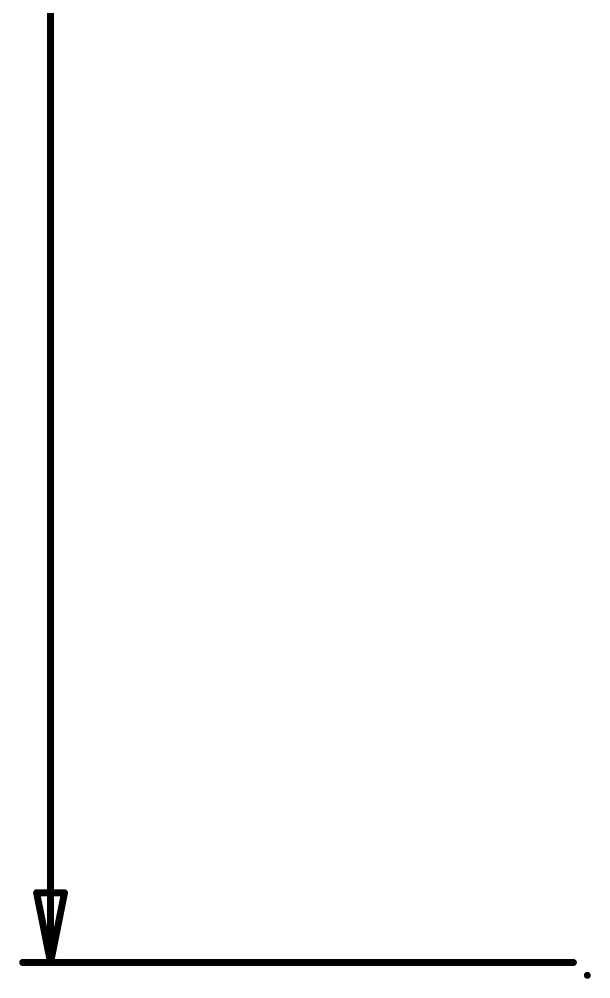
# Model space of a CAD drawing. Extents: x -12.2 to 34.7, y -17.8 to 44.3.
# Drawn here: x -10.6 to -0.19, y -0.3 to 17.19 of the extents above; entities that cross this region are included whole.
import ezdxf

# ---------------------------------------------------------------- set-up
doc = ezdxf.new("R2010")
doc.units = 0
doc.header["$MEASUREMENT"] = 0
doc.layers.add('LAYER_125', color=3, linetype='Continuous')
doc.layers.add('PLACEMENT_OUTLINE_BOTTOM', color=11, linetype='Continuous')

msp = doc.modelspace()

# ---------------------------------------------------------------- linework, layer by layer
at = {"layer": 'LAYER_125', "const_width": 0.127}
for points in [[(-10.033, 0), (-10.033, 18.21815)], [(-10.033, 0), (-10.033, 18.21815)], [(-10.033, 0), (-10.287, 1.27)], [(-10.287, 1.27), (-9.779, 1.27)], [(-10.033, 0), (-10.287, 1.27)], [(-10.287, 1.27), (-9.779, 1.27)], [(-9.779, 1.27), (-10.033, 0)], [(-9.779, 1.27), (-10.033, 0)], [(-0.508, 0), (-10.541, 0)], [(-0.508, 0), (-10.541, 0)]]:
    msp.add_lwpolyline(points, dxfattribs=at)
at = {"layer": 'LAYER_125', "const_width": 0.0635}
for points in [[(-10.31875, 1.27, 1), (-10.25525, 1.27, 1)], [(-10.31875, 1.27, 1), (-10.25525, 1.27, 1)], [(-10.31875, 1.27, 1), (-10.25525, 1.27, 1)], [(-10.31875, 1.27, 1), (-10.25525, 1.27, 1)], [(-9.81075, 1.27, 1), (-9.74725, 1.27, 1)], [(-9.81075, 1.27, 1), (-9.74725, 1.27, 1)], [(-9.81075, 1.27, 1), (-9.74725, 1.27, 1)], [(-9.81075, 1.27, 1), (-9.74725, 1.27, 1)], [(-10.57275, 0, 1), (-10.50925, 0, 1)], [(-10.57275, 0, 1), (-10.50925, 0, 1)], [(-10.06475, 0, 1), (-10.00125, 0, 1)], [(-10.06475, 0, 1), (-10.00125, 0, 1)], [(-10.06475, 0, 1), (-10.00125, 0, 1)], [(-10.06475, 0, 1), (-10.00125, 0, 1)], [(-10.06475, 0, 1), (-10.00125, 0, 1)], [(-10.06475, 0, 1), (-10.00125, 0, 1)], [(-0.53975, 0, 1), (-0.47625, 0, 1)], [(-0.53975, 0, 1), (-0.47625, 0, 1)]]:
    msp.add_lwpolyline(points, format="xyb", close=True, dxfattribs=at)
at = {"layer": 'PLACEMENT_OUTLINE_BOTTOM', "const_width": 0.0635}
msp.add_lwpolyline([(-0.28575, -0.234, 1), (-0.22225, -0.234, 1)], format="xyb", close=True, dxfattribs=at)
msp.add_lwpolyline([(-0.28575, -0.234, 1), (-0.22225, -0.234, 1)], format="xyb", close=True, dxfattribs=at)

doc.saveas('drawing.dxf')
